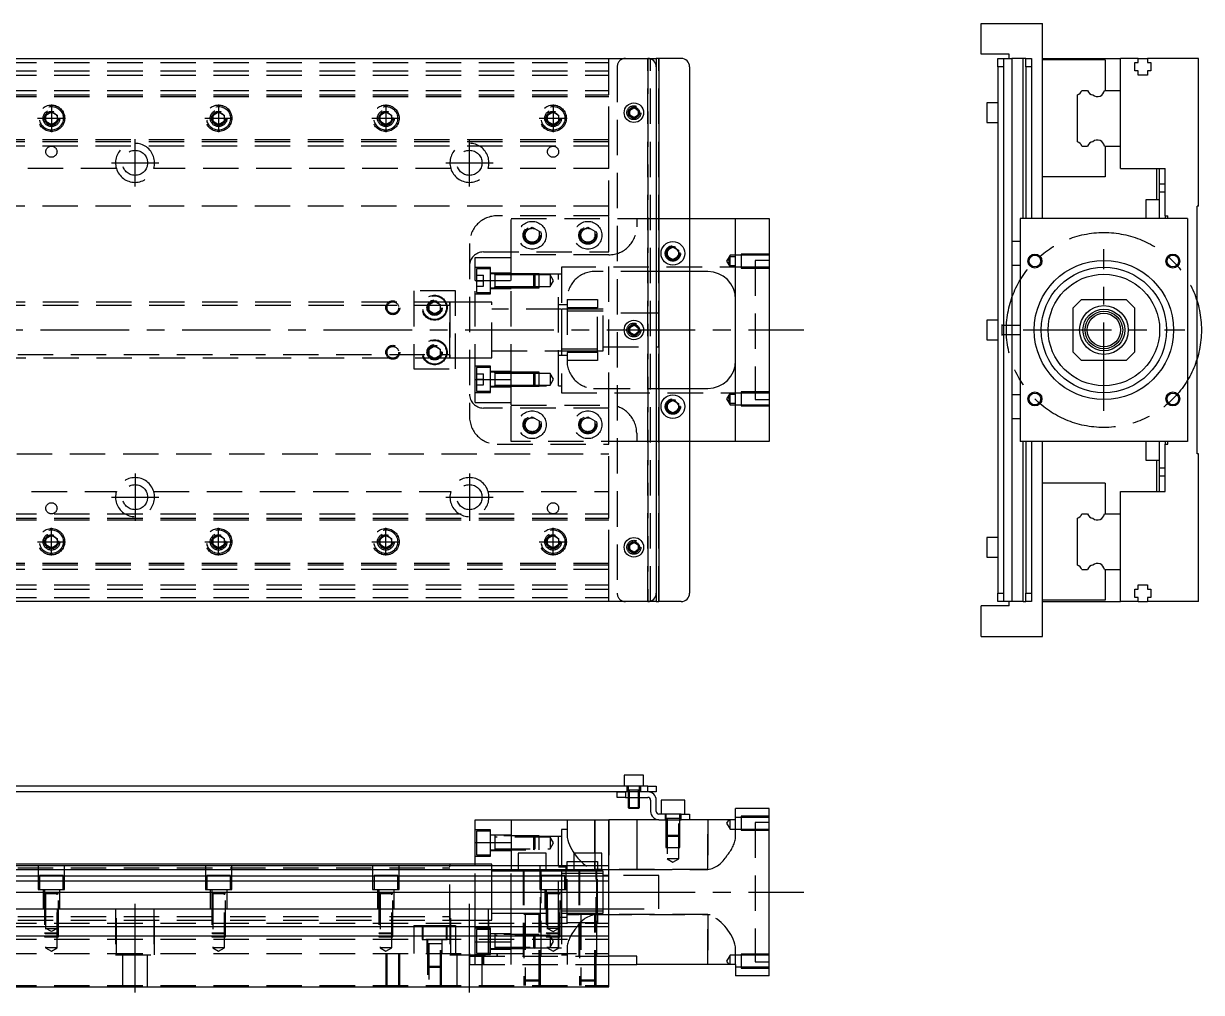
# Model space of a CAD drawing. Extents: x -13 to 810, y -273 to 112.
# Drawn here: x 387 to 809.7, y -237.8 to 110 of the extents above; entities that cross this region are included whole.
import ezdxf

# ---------------------------------------------------------------- set-up
doc = ezdxf.new("R2010")
doc.units = 0
doc.linetypes.add('CENTER', pattern=[50.8, 31.75, -6.35, 6.35, -6.35])
doc.linetypes.add('DASHED', pattern=[19.05, 12.7, -6.35])
doc.layers.get('0').update_dxf_attribs({"linetype": 'CONTINUOUS'})
doc.layers.add('CENTER', color=1, linetype='CENTER')

msp = doc.modelspace()

# ---------------------------------------------------------------- linework, layer by layer
at = {"color": 7, "linetype": 'CONTINUOUS'}
for p, q in [((730.65, 110), (752.65, 110)), ((730.65, 99), (730.65, 110)), ((752.65, 40), (752.65, 110)), ((3, 97.5), (611, 97.5)), ((611, 97.5), (614, 97.5)), ((614, 97.5), (614, 94.5)), ((615, 97.5), (614, 97.5)), ((615, 97.5), (615, -97.5)), ((623, 97.5), (615, 97.5)), ((740.65, 99), (730.65, 99)), ((736.65, 97.5), (738.65, 97.5)), ((736.65, 94.5), (736.65, 97.5)), ((738.65, 97.5), (741.65, 97.5)), ((738.65, 97.5), (738.65, 94.5)), ((740.65, 97.5), (740.65, 99)), ((741.65, 97.5), (741.65, 31.75)), ((745.65, 97.5), (741.65, 97.5)), ((745.65, 40), (745.65, 97.5)), ((746.65, 97.5), (745.65, 97.5)), ((746.65, 94.5), (746.65, 97.5)), ((746.65, 97.5), (748.65, 97.5)), ((748.65, 97.5), (748.65, 94.5)), ((752.65, 97.5), (780.65, 97.5)), ((780.65, 86), (780.65, 97.5)), ((786.95, 97.5), (780.65, 97.5)), ((786.95, 97.5), (790.35, 97.5)), ((786.95, 96), (786.95, 97.5)), ((790.35, 97.5), (790.35, 96)), ((808.65, 97.5), (790.35, 97.5)), ((808.65, 44.5), (808.65, 97.5)), ((614, 94.5), (614, -94.5)), ((626, 94.5), (626, -94.5)), ((738.65, 94.5), (736.65, 94.5)), ((736.65, 94.5), (736.65, -94.5)), ((738.65, 94.5), (738.65, -94.5)), ((748.65, 94.5), (746.65, 94.5)), ((746.65, 94.5), (746.65, 40)), ((748.65, 94.5), (748.65, 40)), ((775.15, 97), (752.65, 97)), ((775.15, 97), (775.15, 86)), ((785.8, 96), (786.95, 96)), ((785.8, 93), (785.8, 96)), ((786.95, 93), (785.8, 93)), ((786.95, 91.5), (786.95, 93)), ((790.35, 96), (791.5, 96)), ((790.35, 93), (790.35, 91.5)), ((791.5, 93), (790.35, 93)), ((791.5, 96), (791.5, 93)), ((790.35, 91.5), (786.95, 91.5)), ((766.689608, 86), (768.810392, 86)), ((774.831934, 86), (780.65, 86)), ((780.65, 66), (780.65, 86)), ((780.65, 66), (780.65, 86)), ((732.65, 81.5), (732.65, 78)), ((736.65, 81.5), (732.65, 81.5)), ((765.15, 67.539608), (765.15, 84.460392)), ((604.5, 78.866026), (606, 79.73205)), ((604.5, 77.133974), (604.5, 78.866026)), ((606, 76.26795), (604.5, 77.133974)), ((606, 79.73205), (607.5, 78.866026)), ((607.5, 77.133974), (606, 76.26795)), ((607.5, 78.866026), (607.5, 77.133974)), ((732.65, 78), (732.65, 74.5)), ((732.65, 74.5), (736.65, 74.5)), ((766.689608, 66), (768.810392, 66)), ((774.831934, 66), (780.65, 66)), ((775.15, 66), (775.15, 55)), ((780.65, 58), (780.65, 66)), ((775.15, 55), (752.65, 55)), ((780.65, 58), (796.65, 58)), ((793.65, 46.75), (793.65, 58)), ((794.65, 52.5), (794.65, 58)), ((796.65, 41), (796.65, 58)), ((794.65, 49.5), (794.65, 52.5)), ((794.65, 52.5), (796.65, 52.5)), ((789.65, 46.75), (789.65, 42.5)), ((794.65, 46.75), (789.65, 46.75)), ((796.65, 49.5), (794.65, 49.5)), ((794.65, 40), (794.65, 49.5)), ((789.65, 42.5), (789.65, 40)), ((808.65, 44.5), (808.15, 44.5)), ((808.15, -44.5), (808.15, 44.5)), ((626, 40), (642.5, 40)), ((642.5, 40), (654.5, 40)), ((642.5, -40), (642.5, 40)), ((654.5, 40), (654.5, -40)), ((744.65, 40), (744.65, -40)), ((804.65, 40), (744.65, 40)), ((796.65, 41), (797.65, 41)), ((796.65, 41), (796.65, 40)), ((797.65, 40), (797.65, 41)), ((804.65, 40), (804.65, -40)), ((618, 28.6547), (620, 29.809402)), ((620, 29.809402), (622, 28.6547)), ((741.65, 31.75), (741.65, 27.5)), ((744.65, 31.75), (741.65, 31.75)), ((618, 26.3453), (618, 28.6547)), ((620, 25.190598), (618, 26.3453)), ((622, 26.3453), (620, 25.190598)), ((622, 28.6547), (622, 26.3453)), ((741.65, 27.5), (741.65, 23.25)), ((741.65, 23.25), (741.65, -23.25)), ((741.65, 23.25), (744.65, 23.25)), ((632.5, 21), (626, 21)), ((766.65, 11), (763.65, 8)), ((766.65, 11), (782.65, 11)), ((785.65, 8), (782.65, 11)), ((763.65, -8), (763.65, 8)), ((785.65, 8), (785.65, -8)), ((604.5, 0.866026), (606, 1.73205)), ((604.5, -0.866026), (604.5, 0.866026)), ((606, 1.73205), (607.5, 0.866026)), ((607.5, 0.866026), (607.5, -0.866026)), ((732.65, 3.5), (732.65, 0)), ((736.65, 3.5), (732.65, 3.5)), ((738.05, 2.000006), (738.05, 1.41499)), ((738.05, 2.000006), (738.05, 0)), ((738.05, 2.000006), (738.05, -2.000006)), ((738.64998, 1.65), (738.05, 1.65)), ((738.05, 1.41499), (738.05, 0)), ((740.65, 1.65), (738.65, 1.65)), ((744.65, 1.65), (740.65002, 1.65)), ((606, -1.73205), (604.5, -0.866026)), ((607.5, -0.866026), (606, -1.73205)), ((732.65, 0), (732.65, -3.5)), ((732.65, -3.5), (736.65, -3.5)), ((738.05, 0), (738.05, -1.413444)), ((738.05, -1.413444), (738.05, -2.000006)), ((738.05, -1.65), (738.64998, -1.65)), ((738.65, -1.65), (740.65, -1.65)), ((740.65002, -1.65), (744.65, -1.65)), ((763.65, -8), (766.65, -11)), ((782.65, -11), (785.65, -8)), ((782.65, -11), (766.65, -11)), ((626, -21), (632.5, -21)), ((618, -26.3453), (620, -25.190598)), ((620, -25.190598), (622, -26.3453)), ((741.65, -23.25), (741.65, -27.5)), ((744.65, -23.25), (741.65, -23.25)), ((618, -28.6547), (618, -26.3453)), ((620, -29.809402), (618, -28.6547)), ((622, -28.6547), (620, -29.809402)), ((622, -26.3453), (622, -28.6547)), ((741.65, -27.5), (741.65, -31.75)), ((741.65, -31.75), (741.65, -97.5)), ((741.65, -31.75), (744.65, -31.75)), ((642.5, -40), (626, -40)), ((654.5, -40), (642.5, -40)), ((804.65, -40), (744.65, -40)), ((745.65, -97.5), (745.65, -40)), ((746.65, -40), (746.65, -94.5)), ((748.65, -40), (748.65, -94.5)), ((752.65, -110), (752.65, -40)), ((789.65, -40), (789.65, -42.5)), ((794.65, -49.5), (794.65, -40)), ((796.65, -40), (796.65, -41)), ((796.65, -58), (796.65, -41)), ((796.65, -41), (797.65, -41)), ((797.65, -41), (797.65, -40)), ((789.65, -42.5), (789.65, -46.75)), ((808.65, -44.5), (808.15, -44.5)), ((808.65, -97.5), (808.65, -44.5)), ((789.65, -46.75), (794.65, -46.75)), ((793.65, -58), (793.65, -46.75)), ((794.65, -49.5), (796.65, -49.5)), ((794.65, -52.5), (794.65, -49.5)), ((796.65, -52.5), (794.65, -52.5)), ((794.65, -58), (794.65, -52.5)), ((775.15, -55), (752.65, -55)), ((775.15, -55), (775.15, -66)), ((780.65, -66), (780.65, -58)), ((780.65, -58), (796.65, -58)), ((765.15, -84.460392), (765.15, -67.539608)), ((766.689608, -66), (768.810392, -66)), ((774.831934, -66), (780.65, -66)), ((780.65, -86), (780.65, -66)), ((780.65, -86), (780.65, -66)), ((732.65, -74.5), (732.65, -78)), ((736.65, -74.5), (732.65, -74.5)), ((604.5, -77.133974), (606, -76.26795)), ((604.5, -78.866026), (604.5, -77.133974)), ((606, -79.73205), (604.5, -78.866026)), ((606, -76.26795), (607.5, -77.133974)), ((607.5, -78.866026), (606, -79.73205)), ((607.5, -77.133974), (607.5, -78.866026)), ((732.65, -78), (732.65, -81.5)), ((732.65, -81.5), (736.65, -81.5)), ((766.689608, -86), (768.810392, -86)), ((774.831934, -86), (780.65, -86)), ((775.15, -86), (775.15, -97)), ((780.65, -97.5), (780.65, -86)), ((786.95, -91.5), (790.35, -91.5)), ((786.95, -93), (786.95, -91.5)), ((790.35, -91.5), (790.35, -93)), ((614, -94.5), (614, -97.5)), ((736.65, -94.5), (738.65, -94.5)), ((736.65, -97.5), (736.65, -94.5)), ((738.65, -94.5), (738.65, -97.5)), ((746.65, -97.5), (746.65, -94.5)), ((746.65, -94.5), (748.65, -94.5)), ((748.65, -94.5), (748.65, -97.5)), ((775.15, -97), (752.65, -97)), ((785.8, -93), (786.95, -93)), ((785.8, -96), (785.8, -93)), ((786.95, -96), (785.8, -96)), ((786.95, -97.5), (786.95, -96)), ((790.35, -93), (791.5, -93)), ((790.35, -96), (790.35, -97.5)), ((791.5, -96), (790.35, -96)), ((791.5, -93), (791.5, -96)), ((611, -97.5), (3, -97.5)), ((614, -97.5), (611, -97.5)), ((614, -97.5), (615, -97.5)), ((623, -97.5), (615, -97.5)), ((730.65, -110), (730.65, -99)), ((740.65, -99), (730.65, -99)), ((738.65, -97.5), (736.65, -97.5)), ((741.65, -97.5), (738.65, -97.5)), ((740.65, -99), (740.65, -97.5)), ((745.65, -97.5), (741.65, -97.5)), ((745.65, -97.5), (746.65, -97.5)), ((748.65, -97.5), (746.65, -97.5)), ((752.65, -97.5), (780.65, -97.5)), ((786.95, -97.5), (780.65, -97.5)), ((786.95, -97.5), (790.35, -97.5)), ((808.65, -97.5), (790.35, -97.5)), ((730.65, -110), (752.65, -110)), ((609.5, -159.79), (602.5, -159.79)), ((602.5, -159.79), (602.5, -163.79)), ((609.5, -163.79), (609.5, -159.79)), ((611, -163.79), (382, -163.79)), ((611, -165.79), (611, -163.79)), ((611, -163.79), (614, -163.79)), ((614, -163.79), (614, -165.79)), ((603, -165.79), (382, -165.79)), ((600, -167.79), (600, -165.79)), ((603, -167.79), (600, -167.79)), ((603, -165.79), (603, -167.79)), ((611, -165.79), (603, -165.79)), ((611, -165.79), (603, -165.79)), ((603, -167.79), (611, -167.79)), ((604, -167.79002), (604, -171.44)), ((604.35, -167.79002), (604.35, -171.79)), ((607.65, -171.79), (607.65, -167.79002)), ((608, -171.44), (608, -167.79002)), ((614, -165.79), (611, -165.79)), ((612, -168.79), (612, -172.79)), ((614, -172.79), (614, -168.79)), ((624.25, -168.79), (615.75, -168.79)), ((615.75, -168.79), (615.75, -173.79)), ((624.25, -173.79), (624.25, -168.79)), ((604, -171.44), (608, -171.44)), ((604, -171.44), (604.35, -171.79)), ((607.65, -171.79), (604.35, -171.79)), ((607.65, -171.79), (608, -171.44)), ((642.5, -175.79), (642.5, -171.79)), ((654.5, -171.79), (642.5, -171.79)), ((654.5, -231.79), (654.5, -171.79)), ((549, -184.00658), (549, -175.79)), ((549, -175.79), (562, -175.79)), ((562, -175.79), (597, -175.79)), ((562, -175.79), (562, -192.29)), ((597, -192.29), (597, -175.79)), ((607, -175.79), (597, -175.79)), ((615, -175.79), (607, -175.79)), ((607, -175.79), (607, -193.79)), ((623, -173.79), (615, -173.79)), ((615, -175.79), (623, -175.79)), ((623, -175.79), (623, -173.79)), ((623, -173.79), (626, -173.79)), ((626, -175.79), (623, -175.79)), ((626, -173.79), (626, -175.79)), ((642.5, -175.79), (626, -175.79)), ((549, -184.00658), (562, -184.00658)), ((549, -192.29), (549, -184.00658)), ((574.5, -187.79), (564.5, -187.79)), ((564.5, -187.79), (564.5, -192.29)), ((574.5, -192.29), (574.5, -187.79)), ((594.5, -187.79), (584.5, -187.79)), ((584.5, -187.79), (584.5, -192.29)), ((594.5, -192.29), (594.5, -187.79)), ((540, -191.79), (381.5, -191.79)), ((597, -192.29), (381.5, -192.29)), ((597, -193.829608), (381.5, -193.829608)), ((540, -191.79), (539.995, -191.79)), ((540, -191.789994), (540, -192.29)), ((549, -191.79), (540, -191.79)), ((540.005, -191.79), (540, -191.79)), ((580, -194.289994), (580, -209.290006)), ((597, -235.79), (597, -192.29)), ((607, -193.79), (597, -193.79)), ((381.5, -195.950392), (597, -195.950392)), ((597, -197.860532), (381.5, -197.860532)), ((582, -195.04), (580, -195.04)), ((586.5, -195.04), (582, -195.04)), ((592.5, -195.04), (586.5, -195.04)), ((593, -195.04), (592.5, -195.04)), ((595, -195.04), (593, -195.04)), ((597, -201.971934), (381.5, -201.971934)), ((580, -201.79), (580, -209.290006)), ((17, -207.79), (597, -207.79)), ((580, -208.54), (595, -208.54)), ((17, -214.09), (597, -214.09)), ((17, -217.49), (597, -217.49)), ((567, -217.36767), (566.5, -217.36767)), ((607, -224.79), (597, -224.79)), ((597, -227.79), (607, -227.79)), ((607, -227.79), (607, -224.79)), ((642.5, -227.79), (607, -227.79)), ((642.5, -227.79), (642.5, -231.79)), ((654.5, -231.79), (642.5, -231.79)), ((17, -235.79), (597, -235.79))]:
    msp.add_line(p, q, dxfattribs=at)
at = {"color": 3, "linetype": 'DASHED'}
for p, q in [((597, 86), (597, 97.5)), ((611, -97.5), (611, 97.5)), ((611, 97.5), (611, -97.5)), ((612, -97.5), (612, 97.5)), ((615, -97.5), (615, 97.5)), ((17, 96), (597, 96)), ((17, 93), (597, 93)), ((600, 94.5), (600, -94.5)), ((17, 91.5), (597, 91.5)), ((17, 86), (597, 86)), ((597, 84.460392), (597, 86)), ((17, 84.460392), (597, 84.460392)), ((17, 84.403994), (597, 84.403994)), ((17, 83.8), (597, 83.8)), ((597, 67.539608), (597, 84.460392)), ((394.5, 76), (394.534018, 76.411016)), ((395, 77.1547), (397, 78.309402)), ((395, 74.8453), (395, 77.1547)), ((397, 78.309402), (399, 77.1547)), ((399, 77.1547), (399, 74.8453)), ((454.5, 76), (454.534018, 76.411016)), ((455, 77.1547), (457, 78.309402)), ((455, 74.8453), (455, 77.1547)), ((457, 78.309402), (459, 77.1547)), ((459, 77.1547), (459, 74.8453)), ((515, 77.1547), (517, 78.309402)), ((515, 74.8453), (515, 77.1547)), ((517, 78.309402), (519, 77.1547)), ((519, 77.1547), (519, 74.8453)), ((519.483582, 76.286038), (519.5, 76)), ((574.5, 76), (574.534018, 76.411016)), ((575, 77.1547), (577, 78.309402)), ((575, 74.8453), (575, 77.1547)), ((577, 78.309402), (579, 77.1547)), ((579, 77.1547), (579, 74.8453)), ((607.973226, 78.326156), (608, 78)), ((397, 73.690598), (395, 74.8453)), ((399, 74.8453), (397, 73.690598)), ((457, 73.690598), (455, 74.8453)), ((459, 74.8453), (457, 73.690598)), ((517, 73.690598), (515, 74.8453)), ((519, 74.8453), (517, 73.690598)), ((577, 73.690598), (575, 74.8453)), ((579, 74.8453), (577, 73.690598)), ((597, 68.2), (17, 68.2)), ((597, 67.596006), (17, 67.596006)), ((597, 67.539608), (17, 67.539608)), ((597, 66), (17, 66)), ((597, 66), (597, 67.539608)), ((597, 58), (597, 66)), ((420.291796, 58), (313.708204, 58)), ((540.291796, 58), (433.708204, 58)), ((597, 58), (553.708204, 58)), ((597, 41), (597, 58)), ((597, 44.5), (22.640312, 44.5)), ((597, 41), (557, 41)), ((562, 27), (562, 40)), ((562, 40), (607, 40)), ((597, 28), (597, 41)), ((607, 40), (607, 37)), ((607, 40), (614, 40)), ((614, 40), (626, 40)), ((566.5, 34), (566.520026, 34.346056)), ((567, 35.443376), (569.5, 36.886752)), ((567, 32.556624), (567, 35.443376)), ((569.5, 36.886752), (572, 35.443376)), ((572, 35.443376), (572, 32.556624)), ((587, 35.443376), (589.5, 36.886752)), ((587, 32.556624), (587, 35.443376)), ((589.5, 36.886752), (592, 35.443376)), ((592, 35.443376), (592, 32.556624)), ((592.477798, 34.364306), (592.5, 34)), ((547, 31), (547, -31)), ((569.5, 31.113248), (567, 32.556624)), ((572, 32.556624), (569.5, 31.113248)), ((589.5, 31.113248), (587, 32.556624)), ((592, 32.556624), (589.5, 31.113248)), ((549, 17.78342), (549, 26)), ((549, 26), (562, 26)), ((552, 28), (597, 28)), ((597, 27), (562, 27)), ((562, 17.78342), (562, 27)), ((562, 17.78342), (562, 26)), ((597, -28), (597, 28)), ((622.483582, 27.786038), (622.5, 27.5)), ((640.5, 26.848738), (639.287564, 24.748738)), ((640.060666, 25.226886), (640.163852, 25.611128)), ((640.163852, 25.611128), (640.302956, 25.985522)), ((640.302956, 25.985522), (640.5, 26.435254)), ((644.5, 26.848738), (640.5, 26.848738)), ((640.5, 26.435254), (640.5, 26.848738)), ((640.5, 23.06222), (640.5, 26.435794)), ((640.5, 26.435254), (642.5, 26.435254)), ((644.5, 27.248732), (644.5, 22.248742)), ((654.5, 27.248732), (644.5, 27.248732)), ((654.5, 26.848738), (644.5, 26.848738)), ((554.5, 22.42767), (549, 22.42767)), ((549.5, 21.92767), (549.5, 13.42767)), ((554.5, 21.92767), (549.5, 21.92767)), ((554.5, 12.92767), (554.5, 22.42767)), ((580, 22.5), (580, -22.5)), ((649.5, 22.5), (580, 22.5)), ((639.287564, 24.748738), (640.5, 22.648738)), ((640.016436, 24.911344), (640.060666, 25.226886)), ((640.5, 22.648738), (640.5, 23.06222)), ((642.5, 23.06222), (640.5, 23.06222)), ((640.5, 22.648738), (644.5, 22.648738)), ((644.5, 22.648738), (654.5, 22.648738)), ((644.5, 22.248742), (654.5, 22.248742)), ((649.5, 25), (649.5, -25)), ((654.5, 25), (649.5, 25)), ((549, -17.78342), (549, 17.78342)), ((549, 17.78342), (562, 17.78342)), ((549.5, 19.67767), (552, 19.67767)), ((549.5, 17.67767), (552, 17.67767)), ((552, 17.67767), (552, 19.67767)), ((552, 15.67767), (552, 17.67767)), ((562, 20.42767), (554.5, 20.42767)), ((556.105, 20.17767), (554.5, 20.17767)), ((561.99998, 20.17767), (556.095, 20.17767)), ((556.1, 20.177674), (556.1, 15.177664)), ((556.1, 20.177674), (556.1, 15.177664)), ((556.1, 20.177674), (556.1, 15.177664)), ((556.1, 20.17767), (556.1, 19.92022)), ((556.1, 19.920202), (556.1, 20.17767)), ((556.1, 19.92022), (556.1, 15.435068)), ((561.99998, 19.77767), (556.1, 19.77767)), ((570.1, 20.17767), (562, 20.17767)), ((570.1, 20.177664), (562, 20.177664)), ((579, 20), (562, 20)), ((579, 20), (562, 20)), ((570.5, 19.77767), (562, 19.77767)), ((570.5, 19.77767), (562, 19.77767)), ((562, -17.78342), (562, 17.78342)), ((562, -17.78342), (562, 17.78342)), ((570.1, 15.17767), (570.1, 20.17767)), ((570.5, 19.77767), (570.1, 20.17767)), ((572, 20.177664), (570.10002, 20.177664)), ((570.5, 19.77767), (570.5, 15.57767)), ((572, 19.77767), (570.50002, 19.77767)), ((572, 15.177674), (572, 20.177664)), ((576, 19.77767), (572, 19.77767)), ((576, 19.77767), (576, 15.57767)), ((577.212436, 17.67767), (576, 19.77767)), ((576, 15.57767), (577.212436, 17.67767)), ((579, -20), (579, 20)), ((580, 20), (579, 20)), ((614, 21), (592, 21)), ((626, 21), (614, 21)), ((542, 14), (527, 14)), ((527, 14), (527, -14)), ((542, -14), (542, 14)), ((549, 12.92767), (554.5, 12.92767)), ((549.5, 15.67767), (552, 15.67767)), ((549.5, 13.42767), (554.5, 13.42767)), ((554.5, 15.17767), (556.105, 15.17767)), ((554.5, 14.92767), (562, 14.92767)), ((556.095, 15.17767), (561.99998, 15.17767)), ((556.1, 15.57767), (561.99998, 15.57767)), ((556.1, 15.17767), (556.1, 15.435118)), ((556.1, 15.435068), (556.1, 15.17767)), ((562, 15.57767), (570.5, 15.57767)), ((562, 15.57767), (570.5, 15.57767)), ((562, 15.177674), (570.1, 15.177674)), ((562, 15.17767), (570.1, 15.17767)), ((570.1, 15.17767), (570.5, 15.57767)), ((570.10002, 15.177674), (572, 15.177674)), ((570.50002, 15.57767), (572, 15.57767)), ((572, 15.57767), (576, 15.57767)), ((540, 8.75), (42, 8.75)), ((540.005, 10), (337.00002, 10)), ((532.5, 9.1547), (534.5, 10.309402)), ((532.5, 6.8453), (532.5, 9.1547)), ((534.5, 10.309402), (536.5, 9.1547)), ((536.5, 9.1547), (536.5, 6.8453)), ((549, 10), (539.995, 10)), ((540, 10.000006), (540, -10.000006)), ((540, 10.000006), (540, -10.000006)), ((540, -10), (540, 10)), ((540, 10), (540, 8.95261)), ((555, 10), (549, 10)), ((555, 10), (549, 10)), ((555, -10), (555, 10)), ((555, -10), (555, 10)), ((582, 9), (579, 9)), ((582, 11), (593, 11)), ((582, 11), (582, -11)), ((593, 11), (593, 8)), ((532, 8), (532.018502, 8.303588)), ((534.5, 5.690598), (532.5, 6.8453)), ((536.5, 6.8453), (534.5, 5.690598)), ((580.005, 7.5), (555, 7.5)), ((579.995, 7.5), (555, 7.5)), ((593, 7.5), (579.995, 7.5)), ((580.005, 7.5), (579.995, 7.5)), ((580, 7.500006), (580, -7.500006)), ((595, 6.75), (580, 6.75)), ((593, 7.5), (580.005, 7.5)), ((593, 8), (582, 8)), ((593, -8), (593, 8)), ((595, 7.5), (593, 7.5)), ((595, -7.5), (595, 7.5)), ((614, 6), (595, 6)), ((615, 6), (614, 6)), ((615, -6), (615, 6)), ((604, 0), (604.030168, 0.346066)), ((532.5, -6.8453), (534.5, -5.690598)), ((532.5, -9.1547), (532.5, -6.8453)), ((534.5, -5.690598), (536.5, -6.8453)), ((536.5, -6.8453), (536.5, -9.1547)), ((536.983582, -7.713962), (537, -8)), ((555, -7.5), (580.005, -7.5)), ((555, -7.5), (579.995, -7.5)), ((579.995, -7.5), (593, -7.5)), ((579.995, -7.5), (580.005, -7.5)), ((580, -6.75), (595, -6.75)), ((580.005, -7.5), (593, -7.5)), ((582, -8), (593, -8)), ((593, -7.5), (595, -7.5)), ((593, -8), (593, -11)), ((595, -6), (614, -6)), ((614, -6), (615, -6)), ((42, -8.75), (540, -8.75)), ((337.00002, -10), (540.005, -10)), ((534.5, -10.309402), (532.5, -9.1547)), ((536.5, -9.1547), (534.5, -10.309402)), ((539.995, -10), (549, -10)), ((540, -8.95261), (540, -9.999498)), ((540, -9.999498), (540, -10)), ((549, -10), (555, -10)), ((549, -10), (555, -10)), ((579, -9), (582, -9)), ((593, -11), (582, -11)), ((527, -14), (542, -14)), ((554.5, -12.92767), (549, -12.92767)), ((549.5, -13.42767), (549.5, -21.92767)), ((554.5, -13.42767), (549.5, -13.42767)), ((549.5, -15.67767), (552, -15.67767)), ((552, -17.67767), (552, -15.67767)), ((554.5, -22.42767), (554.5, -12.92767)), ((562, -14.92767), (554.5, -14.92767)), ((556.105, -15.17767), (554.5, -15.17767)), ((561.99998, -15.17767), (556.095, -15.17767)), ((556.1, -15.177664), (556.1, -20.177674)), ((556.1, -15.177664), (556.1, -20.177674)), ((556.1, -15.17767), (556.1, -15.435118)), ((556.1, -15.435136), (556.1, -15.17767)), ((556.1, -15.435118), (556.1, -19.920272)), ((561.99998, -15.57767), (556.1, -15.57767)), ((570.1, -15.17767), (562, -15.17767)), ((570.1, -15.177674), (562, -15.177674)), ((570.5, -15.57767), (562, -15.57767)), ((570.5, -15.57767), (562, -15.57767)), ((570.1, -20.17767), (570.1, -15.17767)), ((570.5, -15.57767), (570.1, -15.17767)), ((572, -15.177674), (570.10002, -15.177674)), ((570.5, -15.57767), (570.5, -19.77767)), ((572, -15.57767), (570.50002, -15.57767)), ((572, -20.177664), (572, -15.177674)), ((576, -15.57767), (572, -15.57767)), ((576, -15.57767), (576, -19.77767)), ((577.212436, -17.67767), (576, -15.57767)), ((549, -17.78342), (562, -17.78342)), ((549, -26), (549, -17.78342)), ((549.5, -17.67767), (552, -17.67767)), ((549.5, -19.67767), (552, -19.67767)), ((552, -19.67767), (552, -17.67767)), ((554.5, -20.17767), (556.105, -20.17767)), ((554.5, -20.42767), (562, -20.42767)), ((556.095, -20.17767), (561.99998, -20.17767)), ((556.1, -19.77767), (561.99998, -19.77767)), ((556.1, -20.17767), (556.1, -19.92022)), ((556.1, -19.920272), (556.1, -20.17767)), ((562, -26), (562, -17.78342)), ((562, -27), (562, -17.78342)), ((562, -19.77767), (570.5, -19.77767)), ((562, -19.77767), (570.5, -19.77767)), ((562, -20), (579, -20)), ((562, -20), (579, -20)), ((562, -20.177664), (570.1, -20.177664)), ((562, -20.17767), (570.1, -20.17767)), ((570.1, -20.17767), (570.5, -19.77767)), ((570.10002, -20.177664), (572, -20.177664)), ((570.50002, -19.77767), (572, -19.77767)), ((572, -19.77767), (576, -19.77767)), ((576, -19.77767), (577.212436, -17.67767)), ((579, -20), (580, -20)), ((591.477666, -20.98635), (592, -21)), ((592, -21), (614, -21)), ((614, -21), (626, -21)), ((549, -22.42767), (554.5, -22.42767)), ((549.5, -21.92767), (554.5, -21.92767)), ((580, -22.5), (649.5, -22.5)), ((640.5, -22.648738), (639.287564, -24.748738)), ((639.287564, -24.748738), (640.5, -26.848738)), ((640.016436, -24.586132), (640.060666, -24.27059)), ((640.060666, -24.27059), (640.163852, -23.886348)), ((640.163852, -23.886348), (640.302956, -23.511954)), ((640.302956, -23.511954), (640.5, -23.06222)), ((644.5, -22.648738), (640.5, -22.648738)), ((640.5, -23.06222), (640.5, -22.648738)), ((640.5, -26.435254), (640.5, -23.06168)), ((640.5, -23.06222), (642.5, -23.06222)), ((644.5, -22.248742), (644.5, -27.248732)), ((654.5, -22.248742), (644.5, -22.248742)), ((654.5, -22.648738), (644.5, -22.648738)), ((649.5, -25), (654.5, -25)), ((549, -26), (562, -26)), ((597, -28), (552, -28)), ((562, -27), (597, -27)), ((562, -40), (562, -27)), ((597, -41), (597, -28)), ((622.483582, -27.213962), (622.5, -27.5)), ((640.5, -26.848738), (640.5, -26.435254)), ((642.5, -26.435254), (640.5, -26.435254)), ((640.5, -26.848738), (644.5, -26.848738)), ((644.5, -26.848738), (654.5, -26.848738)), ((644.5, -27.248732), (654.5, -27.248732)), ((567, -32.556624), (569.5, -31.113248)), ((567, -35.443376), (567, -32.556624)), ((569.5, -31.113248), (572, -32.556624)), ((572, -32.556624), (572, -35.443376)), ((572.477798, -33.635694), (572.5, -34)), ((587, -32.556624), (589.5, -31.113248)), ((587, -35.443376), (587, -32.556624)), ((589.5, -31.113248), (592, -32.556624)), ((592, -32.556624), (592, -35.443376)), ((592.477798, -33.635694), (592.5, -34)), ((569.5, -36.886752), (567, -35.443376)), ((572, -35.443376), (569.5, -36.886752)), ((589.5, -36.886752), (587, -35.443376)), ((592, -35.443376), (589.5, -36.886752)), ((607, -37), (607, -40)), ((557, -41), (597, -41)), ((607, -40), (562, -40)), ((597, -58), (597, -41)), ((614, -40), (607, -40)), ((626, -40), (614, -40)), ((22.640312, -44.5), (597, -44.5)), ((313.708204, -58), (420.291796, -58)), ((433.708204, -58), (540.291796, -58)), ((553.708204, -58), (597, -58)), ((597, -66), (597, -58)), ((17, -66), (597, -66)), ((17, -67.539608), (597, -67.539608)), ((17, -67.596006), (597, -67.596006)), ((597, -67.539608), (597, -66)), ((597, -84.460392), (597, -67.539608)), ((17, -68.2), (597, -68.2)), ((395, -74.8453), (397, -73.690598)), ((395, -77.1547), (395, -74.8453)), ((397, -73.690598), (399, -74.8453)), ((399, -74.8453), (399, -77.1547)), ((399.483582, -75.713962), (399.5, -76)), ((455, -74.8453), (457, -73.690598)), ((455, -77.1547), (455, -74.8453)), ((457, -73.690598), (459, -74.8453)), ((459, -74.8453), (459, -77.1547)), ((459.483582, -75.713962), (459.5, -76)), ((514.5, -76), (514.534018, -75.588984)), ((515, -74.8453), (517, -73.690598)), ((515, -77.1547), (515, -74.8453)), ((517, -73.690598), (519, -74.8453)), ((519, -74.8453), (519, -77.1547)), ((575, -74.8453), (577, -73.690598)), ((575, -77.1547), (575, -74.8453)), ((577, -73.690598), (579, -74.8453)), ((579, -74.8453), (579, -77.1547)), ((579.483582, -75.713962), (579.5, -76)), ((397, -78.309402), (395, -77.1547)), ((399, -77.1547), (397, -78.309402)), ((457, -78.309402), (455, -77.1547)), ((459, -77.1547), (457, -78.309402)), ((517, -78.309402), (515, -77.1547)), ((519, -77.1547), (517, -78.309402)), ((577, -78.309402), (575, -77.1547)), ((579, -77.1547), (577, -78.309402)), ((607.973226, -77.673844), (608, -78)), ((597, -83.8), (17, -83.8)), ((597, -84.403994), (17, -84.403994)), ((597, -84.460392), (17, -84.460392)), ((597, -86), (597, -84.460392)), ((597, -86), (17, -86)), ((597, -97.5), (597, -86)), ((17, -91.5), (597, -91.5)), ((17, -93), (597, -93)), ((17, -96), (597, -96)), ((603.5, -163.79), (603.5, -165.79)), ((604, -163.79), (604, -167.79)), ((608, -167.79), (608, -163.79)), ((608.5, -165.79), (608.5, -163.79)), ((600, -165.79), (603, -165.79)), ((608.000006, -165.19), (603.999994, -165.19)), ((608.000006, -165.19), (603.999994, -165.19)), ((608.000006, -165.19), (603.999994, -165.19)), ((604.35, -165.19), (604.35, -167.79)), ((607.65, -167.79), (607.65, -165.19)), ((582, -175.79), (582, -182.162214)), ((592, -187.79), (592, -175.79)), ((592, -175.79), (592, -187.79)), ((597, -175.79), (597, -192.29)), ((617.25, -173.79), (617.25, -175.79)), ((622.500006, -175.39), (617.499994, -175.39)), ((617.500006, -173.79), (617.500006, -185.79)), ((617.9, -175.39), (617.9, -189.79)), ((622.1, -189.79), (622.1, -175.39)), ((622.499994, -185.79), (622.499994, -173.79)), ((622.75, -175.79), (622.75, -173.79)), ((632.5, -175.79), (632.5, -193.712252)), ((632.5, -193.712252), (632.5, -175.79)), ((640.009982, -175.79), (639.287564, -177.041262)), ((639.287564, -177.041262), (640.5, -179.141262)), ((640.5, -179.141262), (640.5, -175.79)), ((644.5, -174.941262), (642.5, -174.941262)), ((642.5, -182.162214), (642.5, -175.79)), ((644.5, -174.541268), (644.5, -179.541258)), ((654.5, -174.541268), (644.5, -174.541268)), ((654.5, -174.941262), (644.5, -174.941262)), ((649.5, -176.79), (649.5, -226.79)), ((654.5, -176.79), (649.5, -176.79)), ((554.5, -179.36233), (549, -179.36233)), ((549.5, -179.86233), (549.5, -184.11233)), ((554.5, -179.86233), (549.5, -179.86233)), ((554.5, -188.86233), (554.5, -179.36233)), ((562, -181.36233), (554.5, -181.36233)), ((572, -181.612336), (554.5, -181.612336)), ((556.1, -181.61233), (556.1, -186.61233)), ((570.1, -184.11233), (570.1, -181.61233)), ((570.5, -182.01233), (570.1, -181.61233)), ((572, -186.612326), (572, -181.612336)), ((580, -179.29), (580, -200.79)), ((582, -179.29), (580, -179.29)), ((617.5, -181.39), (622.5, -181.39)), ((617.5, -181.39), (617.9, -181.79)), ((622.1, -181.79), (622.5, -181.39)), ((640.5, -179.141262), (644.5, -179.141262)), ((649.5, -179.29), (642.5, -179.29)), ((644.5, -179.141262), (654.5, -179.141262)), ((644.5, -179.541258), (654.5, -179.541258)), ((549.5, -184.11233), (549.5, -188.36233)), ((576, -182.01233), (556.1, -182.01233)), ((579, -181.79), (562, -181.79)), ((570.1, -186.61233), (570.1, -184.11233)), ((570.5, -182.01233), (570.5, -184.11233)), ((570.5, -184.11233), (570.5, -186.21233)), ((576, -182.01233), (576, -184.11233)), ((577.212436, -184.11233), (576, -182.01233)), ((576, -184.11233), (576, -186.21233)), ((576, -186.21233), (577.212436, -184.11233)), ((579, -192.29), (579, -181.79)), ((580, -181.79), (579, -181.79)), ((617.500006, -185.79), (622.499994, -185.79)), ((622.1, -181.79), (617.9, -181.79)), ((549, -188.86233), (554.5, -188.86233)), ((549.5, -188.36233), (554.5, -188.36233)), ((554.5, -186.612326), (572, -186.612326)), ((554.5, -186.86233), (562, -186.86233)), ((556.1, -186.21233), (576, -186.21233)), ((570.1, -186.61233), (570.5, -186.21233)), ((592, -187.79), (592, -190.79)), ((622.1, -189.79), (617.9, -189.79)), ((617.9, -189.79), (620, -191.002436)), ((620, -191.002436), (622.1, -189.79)), ((42, -193.04), (540, -193.04)), ((392.25, -192.29), (392.25, -200.79)), ((401.75, -200.79), (401.75, -192.29)), ((452.25, -192.29), (452.25, -200.79)), ((461.75, -200.79), (461.75, -192.29)), ((512.25, -192.29), (512.25, -200.79)), ((521.75, -200.79), (521.75, -192.29)), ((540, -191.790502), (540, -191.79)), ((540, -211.79), (540, -192.287168)), ((555, -191.79), (549, -191.79)), ((549, -207.79), (549, -192.29)), ((555, -192.29), (555, -191.79)), ((555, -201.79), (555, -192.29)), ((562, -194.29), (555, -194.29)), ((562, -192.29), (562, -193.79)), ((597, -193.79), (562, -193.79)), ((562, -207.79), (562, -193.79)), ((566.5, -194.29), (562, -194.29)), ((564.5, -192.29), (564.5, -193.79)), ((566.25, -193.79), (566.25, -224.79)), ((572.5, -194.29), (566.5, -194.29)), ((566.500006, -193.79), (566.500006, -235.29)), ((572.25, -192.29), (572.25, -200.79)), ((572.499994, -235.29), (572.499994, -193.79)), ((579, -194.29), (572.5, -194.29)), ((572.75, -224.79), (572.75, -193.79)), ((574.5, -193.79), (574.5, -192.29)), ((579, -210.79), (579, -192.29)), ((582, -192.79), (579, -192.79)), ((580, -194.29), (579, -194.29)), ((580, -194.29), (579.995, -194.29)), ((582, -194.29), (580, -194.29)), ((580.005, -194.29), (580, -194.29)), ((581.75, -200.79), (581.75, -192.29)), ((582, -190.79), (584.5, -190.79)), ((582, -192.29), (582, -190.79)), ((582, -193.79), (582, -192.29)), ((582, -209.79), (582, -193.79)), ((586.5, -194.29), (582, -194.29)), ((584.5, -190.79), (587, -190.79)), ((584.5, -192.29), (584.5, -193.79)), ((586.25, -193.79), (586.25, -224.79)), ((592.5, -194.29), (586.5, -194.29)), ((586.500006, -193.79), (586.500006, -235.29)), ((587, -190.79), (589.5, -190.79)), ((589.5, -190.79), (592, -190.79)), ((590.951654, -193.570384), (591.307618, -193.650138)), ((591.307618, -193.650138), (591.65068, -193.696404)), ((591.65068, -193.696404), (592, -193.712252)), ((592, -190.79), (593, -190.79)), ((592, -193.712252), (592, -190.79)), ((592, -190.79), (592, -192.29)), ((592, -192.29), (592, -193.712252)), ((592, -193.712252), (593, -193.712252)), ((632.5, -193.712252), (592, -193.712252)), ((592.499994, -235.29), (592.499994, -193.79)), ((593, -194.29), (592.5, -194.29)), ((592.75, -224.79), (592.75, -193.79)), ((593, -190.79), (593, -192.29)), ((593, -192.29), (593, -193.79)), ((593, -193.712252), (594.5, -193.712252)), ((593, -209.79), (593, -193.79)), ((595, -194.29), (593, -194.29)), ((594.5, -193.79), (594.5, -192.29)), ((594.5, -193.712252), (597, -193.712252)), ((595, -201.79), (595, -194.29)), ((597, -193.712252), (607, -193.712252)), ((607, -193.712252), (632.5, -193.712252)), ((401.25, -195.79), (392.75, -195.79)), ((392.75, -195.79), (392.75, -200.79)), ((401.25, -200.79), (401.25, -195.79)), ((461.25, -195.79), (452.75, -195.79)), ((452.75, -195.79), (452.75, -200.79)), ((461.25, -200.79), (461.25, -195.79)), ((521.25, -195.79), (512.75, -195.79)), ((512.75, -195.79), (512.75, -200.79)), ((521.25, -200.79), (521.25, -195.79)), ((581.25, -195.79), (572.75, -195.79)), ((572.75, -195.79), (572.75, -200.79)), ((581.25, -200.79), (581.25, -195.79)), ((597, -195.79), (595, -195.79)), ((615, -195.79), (597, -195.79)), ((615, -201.79), (615, -195.79)), ((392.25, -200.79), (401.75, -200.79)), ((394, -200.79), (394, -207.79)), ((399.500006, -202.39), (394.499994, -202.39)), ((394.500006, -200.79), (394.500006, -217.49)), ((394.9, -202.39), (394.9, -221.79)), ((399.1, -221.79), (399.1, -202.39)), ((399.499994, -217.49), (399.499994, -200.79)), ((400, -207.79), (400, -200.79)), ((452.25, -200.79), (461.75, -200.79)), ((454, -200.79), (454, -207.79)), ((459.500006, -202.39), (454.499994, -202.39)), ((454.500006, -200.79), (454.500006, -217.49)), ((454.9, -202.39), (454.9, -221.79)), ((459.1, -221.79), (459.1, -202.39)), ((459.499994, -217.49), (459.499994, -200.79)), ((460, -207.79), (460, -200.79)), ((512.25, -200.79), (521.75, -200.79)), ((514, -200.79), (514, -207.79)), ((519.500006, -202.39), (514.499994, -202.39)), ((514.500006, -200.79), (514.500006, -217.49)), ((514.9, -202.39), (514.9, -221.79)), ((519.1, -221.79), (519.1, -202.39)), ((519.499994, -217.49), (519.499994, -200.79)), ((520, -207.79), (520, -200.79)), ((555, -207.79), (555, -201.79)), ((572.25, -200.79), (581.75, -200.79)), ((574, -200.79), (574, -207.79)), ((579.500006, -202.39), (574.499994, -202.39)), ((574.500006, -200.79), (574.500006, -217.49)), ((574.9, -202.39), (574.9, -221.79)), ((579.1, -221.79), (579.1, -202.39)), ((579.499994, -217.49), (579.499994, -200.79)), ((580, -207.79), (580, -200.79)), ((595, -209.29), (595, -201.79)), ((615, -207.79), (615, -201.79)), ((42, -210.54), (540, -210.54)), ((395, -214.79), (395, -207.79)), ((399, -207.79), (399, -214.79)), ((420, -207.79), (420, -224.29)), ((420.291796, -223.79), (420.291796, -207.79)), ((433.708204, -207.79), (433.708204, -223.79)), ((434, -224.29), (434, -207.79)), ((540, -207.79), (540, -224.29)), ((540.291796, -223.79), (540.291796, -207.79)), ((549, -214.09), (549, -207.79)), ((553.708204, -207.79), (553.708204, -223.79)), ((554, -224.29), (554, -207.79)), ((555, -211.79), (555, -207.79)), ((555, -209.29), (562, -209.29)), ((562, -214.09), (562, -207.79)), ((562, -209.29), (580.005, -209.29)), ((572.500006, -209.79), (566.499994, -209.79)), ((567, -209.79), (567, -235.29)), ((572, -235.29), (572, -209.79)), ((575, -207.79), (575, -214.79)), ((579, -214.79), (579, -207.79)), ((579, -210.79), (582, -210.79)), ((579.995, -209.29), (593, -209.29)), ((580, -207.79), (580, -224.29)), ((580.005, -209.29), (593, -209.29)), ((582, -209.79), (586.39999, -209.79)), ((582, -212.79), (582, -209.79)), ((592.500006, -209.79), (586.499994, -209.79)), ((592.500006, -209.79), (586.499994, -209.79)), ((587, -209.79), (587, -235.29)), ((592, -235.29), (592, -209.79)), ((632.5, -209.867748), (592.562908, -209.867748)), ((592.562908, -209.867748), (632.5, -209.867748)), ((592.60001, -209.79), (593, -209.79)), ((593, -209.29), (595, -209.29)), ((593, -209.79), (593, -212.79)), ((597, -207.79), (615, -207.79)), ((632.5, -209.867748), (632.5, -227.79)), ((632.5, -227.79), (632.5, -209.867748)), ((632.847748, -209.883532), (632.5, -209.867748)), ((633.192382, -209.929862), (632.847748, -209.883532)), ((633.427222, -209.978996), (633.192382, -209.929862)), ((17, -212.94), (597, -212.94)), ((42, -211.79), (540, -211.79)), ((395, -214.79), (399, -214.79)), ((397, -215.9447), (395, -214.79)), ((399, -214.79), (397, -215.9447)), ((527, -213.79), (527, -214.09)), ((527, -213.79), (540.291796, -213.79)), ((527, -214.09), (527, -217.49)), ((530, -213.79), (530, -218.79)), ((530.25, -213.79), (530.25, -214.09)), ((530.25, -214.09), (530.25, -217.49)), ((538.75, -214.09), (538.75, -213.79)), ((538.75, -217.49), (538.75, -214.09)), ((539, -218.79), (539, -213.79)), ((539.995, -211.79), (540, -211.79)), ((540, -211.79), (540.291796, -211.79)), ((540, -211.79), (540.005, -211.79)), ((540.291796, -211.79), (549, -211.79)), ((540.291796, -213.79), (542, -213.79)), ((542, -213.79), (542, -214.09)), ((542, -214.09), (542, -217.49)), ((549, -211.79), (553.708204, -211.79)), ((549, -217.49), (549, -214.09)), ((554.5, -214.71767), (549, -214.71767)), ((549.5, -215.21767), (549.5, -217.49)), ((553.708204, -215.21767), (549.5, -215.21767)), ((553.708204, -211.79), (555, -211.79)), ((553.708204, -214.09), (553.708204, -217.49)), ((554.5, -215.21767), (553.708204, -215.21767)), ((554.5, -224.21767), (554.5, -214.71767)), ((562, -217.49), (562, -214.09)), ((579, -214.79), (575, -214.79)), ((575, -214.79), (577, -215.9447)), ((577, -215.9447), (579, -214.79)), ((579, -216.79), (579, -214.79)), ((593, -212.79), (582, -212.79)), ((17, -218.64), (597, -218.64)), ((394.5, -216.39), (399.5, -216.39)), ((394.5, -216.39), (394.9, -216.79)), ((394.500006, -217.49), (394.500006, -217.79)), ((394.500006, -217.79), (399.499994, -217.79)), ((399.1, -216.79), (394.9, -216.79)), ((399.1, -216.79), (399.5, -216.39)), ((399.499994, -217.79), (399.499994, -217.49)), ((454.5, -216.39), (459.5, -216.39)), ((454.5, -216.39), (454.9, -216.79)), ((454.500006, -217.49), (454.500006, -217.79)), ((454.500006, -217.79), (459.499994, -217.79)), ((459.1, -216.79), (454.9, -216.79)), ((459.1, -216.79), (459.5, -216.39)), ((459.499994, -217.79), (459.499994, -217.49)), ((514.5, -216.39), (519.5, -216.39)), ((514.5, -216.39), (514.9, -216.79)), ((514.500006, -217.49), (514.500006, -217.79)), ((514.500006, -217.79), (519.499994, -217.79)), ((519.1, -216.79), (514.9, -216.79)), ((519.1, -216.79), (519.5, -216.39)), ((519.499994, -217.79), (519.499994, -217.49)), ((527, -217.49), (527, -223.79)), ((530, -218.79), (539, -218.79)), ((530.25, -217.49), (530.25, -218.79)), ((531.75, -218.79), (531.75, -223.79)), ((532.000006, -218.79), (532.000006, -235.29)), ((536.999994, -235.29), (536.999994, -218.79)), ((537.25, -223.79), (537.25, -218.79)), ((538.75, -218.79), (538.75, -217.49)), ((542, -217.49), (542, -223.79)), ((549, -219.57342), (549, -217.49)), ((549, -219.57342), (553.708204, -219.57342)), ((549, -223.79), (549, -219.57342)), ((549.5, -217.49), (549.5, -219.46767)), ((549.5, -219.46767), (549.5, -223.71767)), ((553.708204, -217.49), (553.708204, -223.79)), ((553.708204, -219.57342), (562, -219.57342)), ((562, -216.71767), (554.5, -216.71767)), ((572, -216.967674), (554.5, -216.967674)), ((556.1, -216.96767), (556.1, -221.96767)), ((576, -217.36767), (556.1, -217.36767)), ((562, -224.79), (562, -217.49)), ((567, -216.96767), (566.5, -216.96767)), ((567, -216.967674), (566.5, -216.967674)), ((570.1, -217.49), (570.1, -216.96767)), ((570.5, -217.36767), (570.1, -216.96767)), ((570.1, -219.46767), (570.1, -217.49)), ((570.1, -221.96767), (570.1, -219.46767)), ((570.5, -217.36767), (570.5, -217.49)), ((570.5, -217.49), (570.5, -219.46767)), ((570.5, -219.46767), (570.5, -221.56767)), ((574.5, -216.39), (579.5, -216.39)), ((574.5, -216.39), (574.9, -216.79)), ((574.500006, -217.49), (574.500006, -217.79)), ((574.500006, -217.79), (579.499994, -217.79)), ((579.1, -216.79), (574.9, -216.79)), ((576, -217.36767), (576, -219.46767)), ((577.212436, -219.46767), (576, -217.36767)), ((576, -219.46767), (576, -221.56767)), ((576, -221.56767), (577.212436, -219.46767)), ((579, -217.49), (579, -216.79)), ((579, -217.79), (579, -217.49)), ((579, -221.79), (579, -217.79)), ((579.1, -216.79), (579.5, -216.39)), ((579.499994, -217.79), (579.499994, -217.49)), ((17, -223.79), (597, -223.79)), ((399.1, -221.79), (394.9, -221.79)), ((394.9, -221.79), (397, -223.002436)), ((397, -223.002436), (399.1, -221.79)), ((459.1, -221.79), (454.9, -221.79)), ((454.9, -221.79), (457, -223.002436)), ((457, -223.002436), (459.1, -221.79)), ((519.1, -221.79), (514.9, -221.79)), ((514.9, -221.79), (517, -223.002436)), ((517, -223.002436), (519.1, -221.79)), ((517.000006, -223.79), (517.000006, -235.29)), ((517.4, -223.79), (517.4, -235.29)), ((521.6, -235.29), (521.6, -223.79)), ((521.999994, -235.29), (521.999994, -223.79)), ((537.000006, -220.39), (531.999994, -220.39)), ((537.000006, -220.39), (531.999994, -220.39)), ((532.4, -220.39), (532.4, -235.29)), ((536.6, -235.29), (536.6, -220.39)), ((547, -223.79), (547, -224.79)), ((549, -227.79), (549, -223.79)), ((549.5, -223.71767), (553.708204, -223.71767)), ((553.708204, -223.71767), (554.5, -223.71767)), ((553.708204, -223.79), (597, -223.79)), ((554.5, -221.967664), (572, -221.967664)), ((554.5, -222.21767), (562, -222.21767)), ((556.1, -221.56767), (576, -221.56767)), ((557, -224.79), (557, -223.79)), ((557, -223.79), (557, -224.79)), ((562, -221.79), (566.5, -221.79)), ((567, -221.79), (570.27767, -221.79)), ((570.1, -221.96767), (570.5, -221.56767)), ((570.27767, -221.79), (572, -221.79)), ((572, -221.79), (572.5, -221.79)), ((572.5, -221.79), (574.9, -221.79)), ((579.1, -221.79), (574.9, -221.79)), ((579.1, -221.79), (574.9, -221.79)), ((574.9, -221.79), (577, -223.002436)), ((577, -223.002436), (579.1, -221.79)), ((579.1, -221.79), (580, -221.79)), ((582, -221.417786), (582, -227.79)), ((642.5, -227.79), (642.5, -221.417786)), ((420, -224.29), (434, -224.29)), ((422.5, -224.29), (422.5, -235.79)), ((431.5, -235.79), (431.5, -224.29)), ((540, -224.29), (554, -224.29)), ((542.5, -224.29), (542.5, -235.79)), ((547, -224.79), (597, -224.79)), ((547, -224.79), (547, -227.79)), ((547, -227.79), (597, -227.79)), ((549, -224.21767), (554.5, -224.21767)), ((551.5, -235.79), (551.5, -224.29)), ((552, -227.79), (552, -224.79)), ((552, -224.79), (552, -227.79)), ((562, -227.79), (562, -224.79)), ((580, -224.29), (582, -224.29)), ((640.5, -224.438738), (639.287564, -226.538738)), ((639.287564, -226.538738), (640.009982, -227.79)), ((640.5, -227.79), (640.5, -224.438738)), ((644.5, -224.438738), (640.5, -224.438738)), ((642.5, -224.29), (649.5, -224.29)), ((644.5, -224.038742), (644.5, -229.038732)), ((654.5, -224.038742), (644.5, -224.038742)), ((654.5, -224.438738), (644.5, -224.438738)), ((649.5, -226.79), (654.5, -226.79)), ((532, -228.39), (537, -228.39)), ((532, -228.39), (532.4, -228.79)), ((536.6, -228.79), (532.4, -228.79)), ((536.6, -228.79), (537, -228.39)), ((642.5, -228.638738), (644.5, -228.638738)), ((644.5, -228.638738), (654.5, -228.638738)), ((644.5, -229.038732), (654.5, -229.038732)), ((17, -235.29), (597, -235.29)), ((566.5, -233.29), (572.5, -233.29)), ((566.5, -233.29), (567, -233.79)), ((572, -233.79), (567, -233.79)), ((572, -233.79), (572.5, -233.29)), ((586.5, -233.29), (592.5, -233.29)), ((586.5, -233.29), (587, -233.79)), ((592, -233.79), (587, -233.79)), ((592, -233.79), (592.5, -233.29))]:
    msp.add_line(p, q, dxfattribs=at)
for centre, radius in [((397, 76), 4.75), ((457, 76), 4.75), ((517, 76), 4.75), ((577, 76), 4.75), ((606, 78), 2.5), ((397, 76), 4.25), ((397, 76), 3), ((397, 76), 2.5), ((397, 76), 2.1), ((457, 76), 4.25), ((457, 76), 3), ((457, 76), 2.5), ((457, 76), 2.1), ((517, 76), 4.25), ((517, 76), 3), ((517, 76), 2.5), ((517, 76), 2.1), ((577, 76), 4.25), ((577, 76), 3), ((577, 76), 2.5), ((577, 76), 2.1), ((606, 78), 2), ((397, 64), 2), ((427, 60), 4.5), ((547, 60), 4.5), ((577, 64), 2), ((569.5, 34), 5), ((589.5, 34), 5), ((569.5, 34), 3.25), ((569.5, 34), 3), ((569.5, 34), 2.5), ((589.5, 34), 3.25), ((589.5, 34), 3), ((589.5, 34), 2.5), ((620, 27.5), 2.75), ((620, 27.5), 2.5), ((519.5, 8), 2.5), ((519.5, 8), 2.1), ((534.5, 8), 4.5), ((534.5, 8), 4.25), ((534.5, 8), 2.75), ((534.5, 8), 2.5), ((534.5, 8), 2.1), ((606, 0), 2.5), ((606, 0), 2), ((534.5, -8), 4.5), ((534.5, -8), 4.25), ((519.5, -8), 2.5), ((519.5, -8), 2.1), ((534.5, -8), 2.75), ((534.5, -8), 2.5), ((534.5, -8), 2.1), ((620, -27.5), 2.75), ((620, -27.5), 2.5), ((569.5, -34), 5), ((589.5, -34), 5), ((569.5, -34), 3.25), ((569.5, -34), 3), ((569.5, -34), 2.5), ((589.5, -34), 3.25), ((589.5, -34), 3), ((589.5, -34), 2.5), ((427, -60), 4.5), ((547, -60), 4.5), ((397, -64), 2), ((577, -64), 2), ((397, -76), 4.75), ((397, -76), 4.25), ((457, -76), 4.75), ((457, -76), 4.25), ((517, -76), 4.75), ((517, -76), 4.25), ((577, -76), 4.75), ((577, -76), 4.25), ((397, -76), 3), ((397, -76), 2.5), ((397, -76), 2.1), ((457, -76), 3), ((457, -76), 2.5), ((457, -76), 2.1), ((517, -76), 3), ((517, -76), 2.5), ((517, -76), 2.1), ((577, -76), 3), ((577, -76), 2.5), ((577, -76), 2.1), ((606, -78), 2.5), ((606, -78), 2)]:
    msp.add_circle(centre, radius, dxfattribs=at)
at = {"color": 7, "linetype": 'CONTINUOUS'}
for centre, radius in [((606, 78), 3.5), ((620, 27.5), 4.25), ((749.901262, 24.748738), 2.1), ((799.398738, 24.748738), 2.1), ((774.65, 0), 25), ((774.65, 0), 22.5), ((774.65, 0), 20), ((774.65, 0), 8.75), ((774.65, 0), 7.5), ((774.65, 0), 6.75), ((774.65, 0), 6), ((606, 0), 3.5), ((620, -27.5), 4.25), ((749.901262, -24.748738), 2.1), ((799.398738, -24.748738), 2.1), ((606, -78), 3.5)]:
    msp.add_circle(centre, radius, dxfattribs=at)
at = {"color": 3, "linetype": 'CONTINUOUS'}
for centre in [(749.901262, 24.748738), (799.398738, 24.748738), (749.901262, -24.748738), (799.398738, -24.748738)]:
    msp.add_circle(centre, 2.5, dxfattribs=at)
at = {"color": 3, "linetype": 'DASHED'}
for centre, radius, start, end in [((603, 94.5), 3, 90, 180), ((427, 60), 7, 343.39845, 196.60155), ((547, 60), 7, 343.39845, 196.60155), ((427, 60), 7, 196.60155, 343.39845), ((547, 60), 7, 196.60155, 343.39845), ((557, 31), 10, 90, 180), ((597, 37), 10, 270, 0), ((552, 23), 5, 90, 180), ((643.951784, 24.952686), 3.935565, 180.60188226, 208.70854311), ((592, 11), 10, 90, 180), ((592, -11), 10, 180, 270), ((552, -23), 5, 180, 270), ((643.95178, -24.544789), 3.935561, 180.60189743, 208.70855827), ((597, -37), 10, 0, 90), ((557, -31), 10, 180, 270), ((427, -60), 7, 16.60155, 163.39845), ((547, -60), 7, 16.60155, 163.39845), ((427, -60), 7, 163.39845, 16.60155), ((547, -60), 7, 163.39845, 16.60155), ((603, -94.5), 3, 180, 270), ((599.248428, -177.844016), 17.780751, 194.05528352, 242.18517545), ((629.931847, -180.109618), 12.734662, 317.63564126, 350.72450175), ((630.680594, -184.062647), 9.819629, 280.67760453, 331.88034487), ((593.823107, -219.524309), 9.827151, 100.6912945, 151.88008694), ((625.4387, -225.632635), 17.574211, 13.87659517, 62.96341554), ((594.917859, -223.639752), 13.107563, 138.13815045, 170.240215)]:
    msp.add_arc(centre, radius, start, end, dxfattribs=at)
at = {"color": 7, "linetype": 'CONTINUOUS'}
for centre, radius, start, end in [((611, 94.5), 3, 0, 90), ((623, 94.5), 3, 0, 90), ((764.65, 86.5), 2.1, 283.774147, 346.225853), ((770.85, 86.5), 2.1, 193.774147, 266.465409), ((772.35, 86.3), 2.5, 229.323534, 353.107897), ((606, 78), 1.65, 155.380023, 180), ((606, 78), 1.65, 180, 204.619977), ((606, 78), 1.65, 144.619977, 155.380023), ((606, 78), 1.65, 204.619977, 215.380023), ((606, 78), 1.65, 95.380023, 144.619977), ((606, 78), 1.65, 215.380023, 264.619977), ((606, 78), 1.65, 84.619977, 95.380023), ((606, 78), 1.65, 264.619977, 275.380023), ((606, 78), 1.65, 35.380023, 84.619977), ((606, 78), 1.65, 275.380023, 324.619977), ((606, 78), 1.65, 24.619977, 35.380023), ((606, 78), 1.65, 324.619977, 335.380023), ((606, 78), 1.65, 335.380023, 24.619977), ((772.35, 65.7), 2.5, 6.892103, 130.676466), ((764.65, 65.5), 2.1, 13.774147, 76.225853), ((770.85, 65.5), 2.1, 93.534591, 166.225853), ((620, 27.5), 2.1, 77.75279, 102.24721), ((620, 27.5), 2.1, 162.24721, 180), ((620, 27.5), 2.1, 180, 197.75279), ((620, 27.5), 2.1, 137.75279, 162.24721), ((620, 27.5), 2.1, 197.75279, 222.24721), ((620, 27.5), 2.1, 102.24721, 137.75279), ((620, 27.5), 2.1, 222.24721, 257.75279), ((620, 27.5), 2.1, 257.75279, 282.24721), ((620, 27.5), 2.1, 42.24721, 77.75279), ((620, 27.5), 2.1, 282.24721, 317.75279), ((620, 27.5), 2.1, 17.75279, 42.24721), ((620, 27.5), 2.1, 317.75279, 342.24721), ((620, 27.5), 2.1, 342.24721, 17.75279), ((632.5, 11), 10, 0, 90), ((606, 0), 1.65, 155.380023, 180), ((606, 0), 1.65, 144.619977, 155.380023), ((606, 0), 1.65, 95.380023, 144.619977), ((606, 0), 1.65, 84.619977, 95.380023), ((606, 0), 1.65, 35.380023, 84.619977), ((606, 0), 1.65, 24.619977, 35.380023), ((606, 0), 1.65, 335.380023, 24.619977), ((606, 0), 1.65, 180, 204.619977), ((606, 0), 1.65, 204.619977, 215.380023), ((606, 0), 1.65, 215.380023, 264.619977), ((606, 0), 1.65, 264.619977, 275.380023), ((606, 0), 1.65, 275.380023, 324.619977), ((606, 0), 1.65, 324.619977, 335.380023), ((632.5, -11), 10, 270, 0), ((620, -27.5), 2.1, 162.24721, 180), ((620, -27.5), 2.1, 180, 197.75279), ((620, -27.5), 2.1, 137.75279, 162.24721), ((620, -27.5), 2.1, 197.75279, 222.24721), ((620, -27.5), 2.1, 102.24721, 137.75279), ((620, -27.5), 2.1, 222.24721, 257.75279), ((620, -27.5), 2.1, 77.75279, 102.24721), ((620, -27.5), 2.1, 257.75279, 282.24721), ((620, -27.5), 2.1, 42.24721, 77.75279), ((620, -27.5), 2.1, 282.24721, 317.75279), ((620, -27.5), 2.1, 17.75279, 42.24721), ((620, -27.5), 2.1, 317.75279, 342.24721), ((620, -27.5), 2.1, 342.24721, 17.75279), ((764.65, -65.5), 2.1, 283.774147, 346.225853), ((770.85, -65.5), 2.1, 193.774147, 266.465409), ((772.35, -65.7), 2.5, 229.323534, 353.107897), ((606, -78), 1.65, 155.380023, 180), ((606, -78), 1.65, 180, 204.619977), ((606, -78), 1.65, 144.619977, 155.380023), ((606, -78), 1.65, 204.619977, 215.380023), ((606, -78), 1.65, 95.380023, 144.619977), ((606, -78), 1.65, 215.380023, 264.619977), ((606, -78), 1.65, 84.619977, 95.380023), ((606, -78), 1.65, 264.619977, 275.380023), ((606, -78), 1.65, 35.380023, 84.619977), ((606, -78), 1.65, 275.380023, 324.619977), ((606, -78), 1.65, 24.619977, 35.380023), ((606, -78), 1.65, 324.619977, 335.380023), ((606, -78), 1.65, 335.380023, 24.619977), ((764.65, -86.5), 2.1, 13.774147, 76.225853), ((770.85, -86.5), 2.1, 93.534591, 166.225853), ((772.35, -86.3), 2.5, 6.892103, 130.676466), ((611, -94.5), 3, 270, 0), ((623, -94.5), 3, 270, 0), ((611, -168.79), 3, 0, 90), ((611, -168.79), 1, 0, 90), ((615, -172.79), 3, 180, 270), ((615, -172.79), 1, 180, 270)]:
    msp.add_arc(centre, radius, start, end, dxfattribs=at)
at = {"layer": 'CENTER', "color": 1, "linetype": 'CENTER'}
for p, q in [((397, 81), (397, 71)), ((457, 81), (457, 71)), ((517, 81), (517, 71)), ((577, 81), (577, 71)), ((392, 76), (402, 76)), ((452, 76), (462, 76)), ((512, 76), (522, 76)), ((572, 76), (582, 76)), ((427, 51.5), (427, 68.5)), ((547, 51.5), (547, 68.5)), ((418.5, 60), (435.5, 60)), ((538.5, 60), (555.5, 60)), ((774.65, -29), (774.65, 29)), ((-13.314543, 0), (667.016924, 0)), ((745.65, 0), (803.65, 0)), ((427, -51.5), (427, -68.5)), ((427, -51.5), (427, -68.5)), ((547, -51.5), (547, -68.5)), ((418.5, -60), (435.5, -60)), ((418.5, -60), (435.5, -60)), ((538.5, -60), (555.5, -60)), ((397, -81), (397, -71)), ((457, -81), (457, -71)), ((517, -81), (517, -71)), ((577, -81), (577, -71)), ((392, -76), (402, -76)), ((452, -76), (462, -76)), ((512, -76), (522, -76)), ((572, -76), (582, -76)), ((-13.314543, -201.79), (667.016924, -201.79)), ((427, -237.79), (427, -205.79)), ((547, -237.79), (547, -205.79))]:
    msp.add_line(p, q, dxfattribs=at)
msp.add_circle((774.65, 0), 35.000001, dxfattribs=at)

doc.saveas('drawing.dxf')
